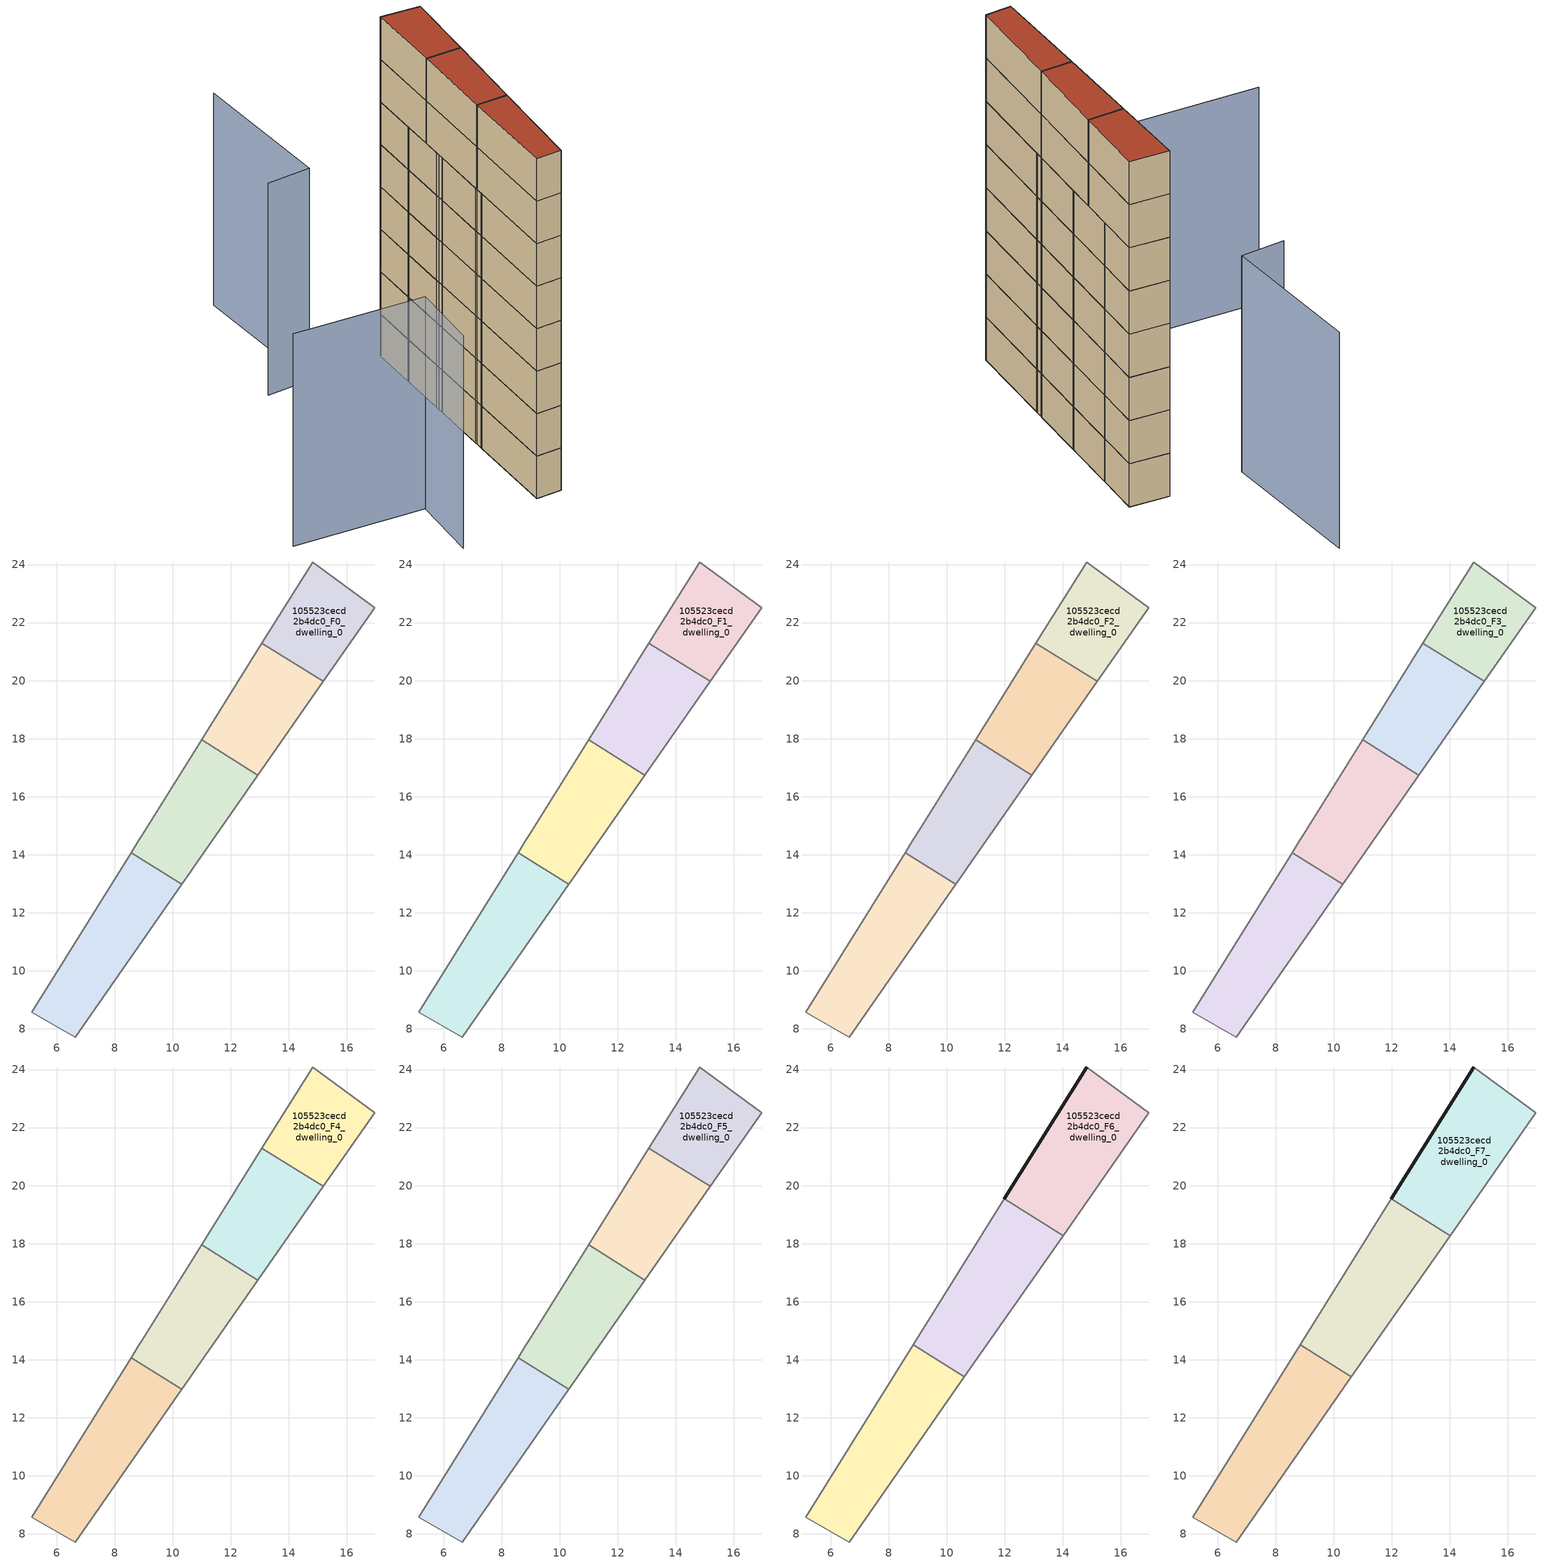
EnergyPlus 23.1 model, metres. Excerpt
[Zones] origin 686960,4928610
105523cecd2b4dc0_F0_dwelling_0
 floor ground (EU_floor_Construction): 15.19,19.97 16.97,22.51 14.82,24.09 13.08,21.29 z0
 wall adiabatic (EU_wall_Construction): 13.08,21.29 14.82,24.09 16.97,22.51 15.19,19.97 z0:3
 wall to 105523cecd2b4dc0_F0_dwelling_1 (EU_wall_Construction): 15.19,19.97 13.08,21.29 z0:3
105523cecd2b4dc0_F0_dwelling_1
 floor ground (EU_floor_Construction): 12.94,16.74 15.19,19.97 13.08,21.29 11.32,18.46 11.19,18.26 11,17.96 z0
 wall adiabatic (EU_wall_Construction): 15.19,19.97 12.94,16.74 / 11,17.96 11.19,18.26 11.32,18.46 13.08,21.29 z0:3
 wall to 105523cecd2b4dc0_F0_dwelling_2 (EU_wall_Construction): 12.94,16.74 11,17.96 z0:3
105523cecd2b4dc0_F0_dwelling_2
 floor ground (EU_floor_Construction): 10.72,13.55 12.94,16.74 11,17.96 8.94,14.66 8.84,14.49 8.57,14.07 10.32,12.98 10.6,13.39 z0
 wall adiabatic (EU_wall_Construction): 12.94,16.74 10.72,13.55 10.6,13.39 10.32,12.98 / 8.57,14.07 8.84,14.49 8.94,14.66 11,17.96 z0:3
 wall to 105523cecd2b4dc0_F0_dwelling_3 (EU_wall_Construction): 10.32,12.98 8.57,14.07 z0:3
105523cecd2b4dc0_F0_dwelling_3
 floor ground (EU_floor_Construction): 6.65,7.71 10.32,12.98 8.57,14.07 5.15,8.57 z0
 wall adiabatic (EU_wall_Construction): 10.32,12.98 6.65,7.71 5.15,8.57 8.57,14.07 z0:3
105523cecd2b4dc0_F1_dwelling_0
 floor to 105523cecd2b4dc0_F0_dwelling_0 (EU_floor_Construction): 15.19,19.97 16.97,22.51 14.82,24.09 13.08,21.29 z3
 wall adiabatic (EU_wall_Construction): 13.08,21.29 14.82,24.09 16.97,22.51 15.19,19.97 z3:6
 wall to 105523cecd2b4dc0_F1_dwelling_1 (EU_wall_Construction): 15.19,19.97 13.08,21.29 z3:6
105523cecd2b4dc0_F1_dwelling_1
 floor to 105523cecd2b4dc0_F0_dwelling_1 (EU_floor_Construction): 12.94,16.74 15.19,19.97 13.08,21.29 11.32,18.46 11.19,18.26 11,17.96 z3
 wall adiabatic (EU_wall_Construction): 15.19,19.97 12.94,16.74 / 11,17.96 11.19,18.26 11.32,18.46 13.08,21.29 z3:6
 wall to 105523cecd2b4dc0_F1_dwelling_2 (EU_wall_Construction): 12.94,16.74 11,17.96 z3:6
105523cecd2b4dc0_F1_dwelling_2
 floor to 105523cecd2b4dc0_F0_dwelling_2 (EU_floor_Construction): 10.72,13.55 12.94,16.74 11,17.96 8.94,14.66 8.84,14.49 8.57,14.07 10.32,12.98 10.6,13.39 z3
 wall adiabatic (EU_wall_Construction): 12.94,16.74 10.72,13.55 10.6,13.39 10.32,12.98 / 8.57,14.07 8.84,14.49 8.94,14.66 11,17.96 z3:6
 wall to 105523cecd2b4dc0_F1_dwelling_3 (EU_wall_Construction): 10.32,12.98 8.57,14.07 z3:6
105523cecd2b4dc0_F1_dwelling_3
 floor to 105523cecd2b4dc0_F0_dwelling_3 (EU_floor_Construction): 6.65,7.71 10.32,12.98 8.57,14.07 5.15,8.57 z3
 wall adiabatic (EU_wall_Construction): 10.32,12.98 6.65,7.71 5.15,8.57 8.57,14.07 z3:6
105523cecd2b4dc0_F2_dwelling_0
 floor to 105523cecd2b4dc0_F1_dwelling_0 (EU_floor_Construction): 15.19,19.97 16.97,22.51 14.82,24.09 13.08,21.29 z6
 wall adiabatic (EU_wall_Construction): 13.08,21.29 14.82,24.09 16.97,22.51 15.19,19.97 z6:9
 wall to 105523cecd2b4dc0_F2_dwelling_1 (EU_wall_Construction): 15.19,19.97 13.08,21.29 z6:9
105523cecd2b4dc0_F2_dwelling_1
 floor to 105523cecd2b4dc0_F1_dwelling_1 (EU_floor_Construction): 12.94,16.74 15.19,19.97 13.08,21.29 11.32,18.46 11.19,18.26 11,17.96 z6
 wall adiabatic (EU_wall_Construction): 15.19,19.97 12.94,16.74 / 11,17.96 11.19,18.26 11.32,18.46 13.08,21.29 z6:9
 wall to 105523cecd2b4dc0_F2_dwelling_2 (EU_wall_Construction): 12.94,16.74 11,17.96 z6:9
105523cecd2b4dc0_F2_dwelling_2
 floor to 105523cecd2b4dc0_F1_dwelling_2 (EU_floor_Construction): 10.72,13.55 12.94,16.74 11,17.96 8.94,14.66 8.84,14.49 8.57,14.07 10.32,12.98 10.6,13.39 z6
 wall adiabatic (EU_wall_Construction): 12.94,16.74 10.72,13.55 10.6,13.39 10.32,12.98 / 8.57,14.07 8.84,14.49 8.94,14.66 11,17.96 z6:9
 wall to 105523cecd2b4dc0_F2_dwelling_3 (EU_wall_Construction): 10.32,12.98 8.57,14.07 z6:9
105523cecd2b4dc0_F2_dwelling_3
 floor to 105523cecd2b4dc0_F1_dwelling_3 (EU_floor_Construction): 6.65,7.71 10.32,12.98 8.57,14.07 5.15,8.57 z6
 wall adiabatic (EU_wall_Construction): 10.32,12.98 6.65,7.71 5.15,8.57 8.57,14.07 z6:9
105523cecd2b4dc0_F3_dwelling_0
 floor to 105523cecd2b4dc0_F2_dwelling_0 (EU_floor_Construction): 15.19,19.97 16.97,22.51 14.82,24.09 13.08,21.29 z9
 wall adiabatic (EU_wall_Construction): 13.08,21.29 14.82,24.09 16.97,22.51 15.19,19.97 z9:12
 wall to 105523cecd2b4dc0_F3_dwelling_1 (EU_wall_Construction): 15.19,19.97 13.08,21.29 z9:12
105523cecd2b4dc0_F3_dwelling_1
 floor to 105523cecd2b4dc0_F2_dwelling_1 (EU_floor_Construction): 12.94,16.74 15.19,19.97 13.08,21.29 11.32,18.46 11.19,18.26 11,17.96 z9
 wall adiabatic (EU_wall_Construction): 15.19,19.97 12.94,16.74 / 11,17.96 11.19,18.26 11.32,18.46 13.08,21.29 z9:12
 wall to 105523cecd2b4dc0_F3_dwelling_2 (EU_wall_Construction): 12.94,16.74 11,17.96 z9:12
105523cecd2b4dc0_F3_dwelling_2
 floor to 105523cecd2b4dc0_F2_dwelling_2 (EU_floor_Construction): 10.72,13.55 12.94,16.74 11,17.96 8.94,14.66 8.84,14.49 8.57,14.07 10.32,12.98 10.6,13.39 z9
 wall adiabatic (EU_wall_Construction): 12.94,16.74 10.72,13.55 10.6,13.39 10.32,12.98 / 8.57,14.07 8.84,14.49 8.94,14.66 11,17.96 z9:12
 wall to 105523cecd2b4dc0_F3_dwelling_3 (EU_wall_Construction): 10.32,12.98 8.57,14.07 z9:12
105523cecd2b4dc0_F3_dwelling_3
 floor to 105523cecd2b4dc0_F2_dwelling_3 (EU_floor_Construction): 6.65,7.71 10.32,12.98 8.57,14.07 5.15,8.57 z9
 wall adiabatic (EU_wall_Construction): 10.32,12.98 6.65,7.71 5.15,8.57 8.57,14.07 z9:12
105523cecd2b4dc0_F4_dwelling_0
 floor to 105523cecd2b4dc0_F3_dwelling_0 (EU_floor_Construction): 15.19,19.97 16.97,22.51 14.82,24.09 13.08,21.29 z12
 wall adiabatic (EU_wall_Construction): 13.08,21.29 14.82,24.09 16.97,22.51 15.19,19.97 z12:15
 wall to 105523cecd2b4dc0_F4_dwelling_1 (EU_wall_Construction): 15.19,19.97 13.08,21.29 z12:15
105523cecd2b4dc0_F4_dwelling_1
 floor to 105523cecd2b4dc0_F3_dwelling_1 (EU_floor_Construction): 12.94,16.74 15.19,19.97 13.08,21.29 11.32,18.46 11.19,18.26 11,17.96 z12
 wall adiabatic (EU_wall_Construction): 15.19,19.97 12.94,16.74 / 11,17.96 11.19,18.26 11.32,18.46 13.08,21.29 z12:15
 wall to 105523cecd2b4dc0_F4_dwelling_2 (EU_wall_Construction): 12.94,16.74 11,17.96 z12:15
105523cecd2b4dc0_F4_dwelling_2
 floor to 105523cecd2b4dc0_F3_dwelling_2 (EU_floor_Construction): 10.72,13.55 12.94,16.74 11,17.96 8.94,14.66 8.84,14.49 8.57,14.07 10.32,12.98 10.6,13.39 z12
 wall adiabatic (EU_wall_Construction): 12.94,16.74 10.72,13.55 10.6,13.39 10.32,12.98 / 8.57,14.07 8.84,14.49 8.94,14.66 11,17.96 z12:15
 wall to 105523cecd2b4dc0_F4_dwelling_3 (EU_wall_Construction): 10.32,12.98 8.57,14.07 z12:15
105523cecd2b4dc0_F4_dwelling_3
 floor to 105523cecd2b4dc0_F3_dwelling_3 (EU_floor_Construction): 6.65,7.71 10.32,12.98 8.57,14.07 5.15,8.57 z12
 wall adiabatic (EU_wall_Construction): 10.32,12.98 6.65,7.71 5.15,8.57 8.57,14.07 z12:15
105523cecd2b4dc0_F5_dwelling_0
 floor to 105523cecd2b4dc0_F4_dwelling_0 (EU_floor_Construction): 15.19,19.97 16.97,22.51 14.82,24.09 13.08,21.29 z15
 wall adiabatic (EU_wall_Construction): 13.08,21.29 14.82,24.09 16.97,22.51 15.19,19.97 z15:18
 wall to 105523cecd2b4dc0_F5_dwelling_1 (EU_wall_Construction): 15.19,19.97 13.08,21.29 z15:18
105523cecd2b4dc0_F5_dwelling_1
 floor to 105523cecd2b4dc0_F4_dwelling_1 (EU_floor_Construction): 12.94,16.74 15.19,19.97 13.08,21.29 11.32,18.46 11.19,18.26 11,17.96 z15
 wall adiabatic (EU_wall_Construction): 15.19,19.97 12.94,16.74 / 11,17.96 11.19,18.26 11.32,18.46 13.08,21.29 z15:18
 wall to 105523cecd2b4dc0_F5_dwelling_2 (EU_wall_Construction): 12.94,16.74 11,17.96 z15:18
105523cecd2b4dc0_F5_dwelling_2
 floor to 105523cecd2b4dc0_F4_dwelling_2 (EU_floor_Construction): 10.72,13.55 12.94,16.74 11,17.96 8.94,14.66 8.84,14.49 8.57,14.07 10.32,12.98 10.6,13.39 z15
 wall adiabatic (EU_wall_Construction): 12.94,16.74 10.72,13.55 10.6,13.39 10.32,12.98 / 8.57,14.07 8.84,14.49 8.94,14.66 11,17.96 z15:18
 wall to 105523cecd2b4dc0_F5_dwelling_3 (EU_wall_Construction): 10.32,12.98 8.57,14.07 z15:18
105523cecd2b4dc0_F5_dwelling_3
 floor to 105523cecd2b4dc0_F4_dwelling_3 (EU_floor_Construction): 6.65,7.71 10.32,12.98 8.57,14.07 5.15,8.57 z15
 wall adiabatic (EU_wall_Construction): 10.32,12.98 6.65,7.71 5.15,8.57 8.57,14.07 z15:18
105523cecd2b4dc0_F6_dwelling_0
 floor to 105523cecd2b4dc0_F5_dwelling_0 (EU_floor_Construction): 15.19,19.97 16.97,22.51 14.82,24.09 13.08,21.29 z18
 floor to 105523cecd2b4dc0_F5_dwelling_1 (EU_floor_Construction): 14.01,18.28 15.19,19.97 13.08,21.29 11.99,19.54 z18
 wall outside (EU_wall_Construction): 11.99,19.54 14.82,24.09 z18:21
 wall to 105523cecd2b4dc0_F6_dwelling_1 (EU_wall_Construction): 14.01,18.28 11.99,19.54 z18:21
 wall adiabatic (EU_wall_Construction): 14.82,24.09 16.97,22.51 14.01,18.28 z18:21
105523cecd2b4dc0_F6_dwelling_1
 floor to 105523cecd2b4dc0_F5_dwelling_1 (EU_floor_Construction): 12.94,16.74 14.01,18.28 11.99,19.54 11.32,18.46 11.19,18.26 11,17.96 z18
 floor to 105523cecd2b4dc0_F5_dwelling_2 (EU_floor_Construction): 10.72,13.55 12.94,16.74 11,17.96 8.94,14.66 8.85,14.51 10.61,13.4 z18
 wall to 105523cecd2b4dc0_F6_dwelling_2 (EU_wall_Construction): 10.61,13.4 8.85,14.51 z18:21
 wall adiabatic (EU_wall_Construction): 8.85,14.51 11.99,19.54 / 14.01,18.28 10.61,13.4 z18:21
105523cecd2b4dc0_F6_dwelling_2
 floor to 105523cecd2b4dc0_F5_dwelling_2 (EU_floor_Construction): 10.32,12.98 10.6,13.39 10.61,13.4 8.85,14.51 8.84,14.5 8.57,14.07 z18
 floor to 105523cecd2b4dc0_F5_dwelling_3 (EU_floor_Construction): 6.65,7.71 10.32,12.98 8.57,14.07 5.15,8.57 z18
 wall adiabatic (EU_wall_Construction): 10.61,13.4 6.65,7.71 5.15,8.57 8.85,14.51 z18:21
105523cecd2b4dc0_F7_dwelling_0
 floor to 105523cecd2b4dc0_F6_dwelling_0 (EU_floor_Construction): 14.01,18.28 16.97,22.51 14.82,24.09 11.99,19.54 z21
 wall outside (EU_wall_Construction): 11.99,19.54 14.82,24.09 z21:24
 wall to 105523cecd2b4dc0_F7_dwelling_1 (EU_wall_Construction): 14.01,18.28 11.99,19.54 z21:24
 wall adiabatic (EU_wall_Construction): 14.82,24.09 16.97,22.51 14.01,18.28 z21:24
 roof outside (EU_roof_Construction): 16.97,22.51 14.01,18.28 11.99,19.54 14.82,24.09 z24
105523cecd2b4dc0_F7_dwelling_1
 floor to 105523cecd2b4dc0_F6_dwelling_1 (EU_floor_Construction): 10.61,13.4 14.01,18.28 11.99,19.54 8.85,14.51 z21
 wall to 105523cecd2b4dc0_F7_dwelling_2 (EU_wall_Construction): 10.61,13.4 8.85,14.51 z21:24
 wall adiabatic (EU_wall_Construction): 8.85,14.51 11.99,19.54 / 14.01,18.28 10.61,13.4 z21:24
 roof outside (EU_roof_Construction): 14.01,18.28 10.61,13.4 8.85,14.51 11.99,19.54 z24
105523cecd2b4dc0_F7_dwelling_2
 floor to 105523cecd2b4dc0_F6_dwelling_2 (EU_floor_Construction): 6.65,7.71 10.61,13.4 8.85,14.51 5.15,8.57 z21
 wall adiabatic (EU_wall_Construction): 10.61,13.4 6.65,7.71 5.15,8.57 8.85,14.51 z21:24
 roof outside (EU_roof_Construction): 10.61,13.4 6.65,7.71 5.15,8.57 8.85,14.51 z24
shading: -6.19,19.03 1.08,13.95 / 1.08,13.95 -1.72,9.95 / 15.26,35.47 10.52,26.61 / 10.52,26.61 7.92,28 z0:15
[Building]
EU S2 Campaign: North Axis=0; Terrain=City; Solar Distribution=FullExterior
[Site:Location]
Bologna: Latitude=44.5; Longitude=11.25; Time Zone=1; Elevation=37
[SizingPeriod:WeatherFileDays]
AnnualSizingPeriod: Begin Month=1; Begin Day of Month=1; End Month=12; End Day of Month=31; Day of Week for Start Day=Monday; Use Weather File Daylight Saving Period=No; Use Weather File Rain and Snow Indicators=No
[MATERIAL]
EU_InternalMass_Material: Roughness=MediumRough; Thickness=0.1; Conductivity=1; Density=1800; Specific Heat=900; Thermal Absorptance=0.9; Solar Absorptance=0.7; Visible Absorptance=0.7
[MATERIAL:NOMASS] Roughness=MediumRough; Thermal Absorptance=0.9; Solar Absorptance=0.7; Visible Absorptance=0.7
Name | Thermal Resistance
EU_wall_NoMass | 0.779417
EU_roof_NoMass | 0.435466
EU_floor_NoMass | 0.588222
[CONSTRUCTION]
EU_wall_Construction: EU_wall_NoMass
EU_roof_Construction: EU_roof_NoMass
EU_floor_Construction: EU_floor_NoMass
EU_InternalMass_Construction: EU_InternalMass_Material
[ZONE] Type=1; Multiplier=1; Ceiling Height=autocalculate; Floor Area=autocalculate; Part of Total Floor Area=Yes
Name | Volume
105523cecd2b4dc0_F0_dwelling_0; 105523cecd2b4dc0_F1_dwelling_0; 105523cecd2b4dc0_F2_dwelling_0; 105523cecd2b4dc0_F3_dwelling_0; 105523cecd2b4dc0_F4_dwelling_0; 105523cecd2b4dc0_F5_dwelling_0 | 24.6921
105523cecd2b4dc0_F6_dwelling_0; 105523cecd2b4dc0_F7_dwelling_0 | 39.7786
105523cecd2b4dc0_F0_dwelling_1; 105523cecd2b4dc0_F1_dwelling_1; 105523cecd2b4dc0_F2_dwelling_1; 105523cecd2b4dc0_F3_dwelling_1; 105523cecd2b4dc0_F4_dwelling_1; 105523cecd2b4dc0_F5_dwelling_1 | 28.1829
105523cecd2b4dc0_F6_dwelling_1; 105523cecd2b4dc0_F7_dwelling_1 | 39.7771
105523cecd2b4dc0_F0_dwelling_2; 105523cecd2b4dc0_F1_dwelling_2; 105523cecd2b4dc0_F2_dwelling_2; 105523cecd2b4dc0_F3_dwelling_2; 105523cecd2b4dc0_F4_dwelling_2; 105523cecd2b4dc0_F5_dwelling_2 | 29.8916
105523cecd2b4dc0_F6_dwelling_2; 105523cecd2b4dc0_F7_dwelling_2 | 39.7734
105523cecd2b4dc0_F0_dwelling_3; 105523cecd2b4dc0_F1_dwelling_3; 105523cecd2b4dc0_F2_dwelling_3; 105523cecd2b4dc0_F3_dwelling_3; 105523cecd2b4dc0_F4_dwelling_3; 105523cecd2b4dc0_F5_dwelling_3 | 36.5442
[INTERNALMASS] Construction=EU_InternalMass_Construction
Name | Zone or ZoneList | Surface Area
105523cecd2b4dc0_F0_dwelling_0_EU_InternalMass | 105523cecd2b4dc0_F0_dwelling_0 | 8.23196
105523cecd2b4dc0_F0_dwelling_1_EU_InternalMass | 105523cecd2b4dc0_F0_dwelling_1 | 9.39586
105523cecd2b4dc0_F0_dwelling_2_EU_InternalMass | 105523cecd2b4dc0_F0_dwelling_2 | 9.96339
105523cecd2b4dc0_F0_dwelling_3_EU_InternalMass | 105523cecd2b4dc0_F0_dwelling_3 | 12.1817
105523cecd2b4dc0_F1_dwelling_0_EU_InternalMass | 105523cecd2b4dc0_F1_dwelling_0 | 8.23196
105523cecd2b4dc0_F1_dwelling_1_EU_InternalMass | 105523cecd2b4dc0_F1_dwelling_1 | 9.39586
105523cecd2b4dc0_F1_dwelling_2_EU_InternalMass | 105523cecd2b4dc0_F1_dwelling_2 | 9.96339
105523cecd2b4dc0_F1_dwelling_3_EU_InternalMass | 105523cecd2b4dc0_F1_dwelling_3 | 12.1817
105523cecd2b4dc0_F2_dwelling_0_EU_InternalMass | 105523cecd2b4dc0_F2_dwelling_0 | 8.23196
105523cecd2b4dc0_F2_dwelling_1_EU_InternalMass | 105523cecd2b4dc0_F2_dwelling_1 | 9.39586
105523cecd2b4dc0_F2_dwelling_2_EU_InternalMass | 105523cecd2b4dc0_F2_dwelling_2 | 9.96339
105523cecd2b4dc0_F2_dwelling_3_EU_InternalMass | 105523cecd2b4dc0_F2_dwelling_3 | 12.1817
105523cecd2b4dc0_F3_dwelling_0_EU_InternalMass | 105523cecd2b4dc0_F3_dwelling_0 | 8.23196
105523cecd2b4dc0_F3_dwelling_1_EU_InternalMass | 105523cecd2b4dc0_F3_dwelling_1 | 9.39586
105523cecd2b4dc0_F3_dwelling_2_EU_InternalMass | 105523cecd2b4dc0_F3_dwelling_2 | 9.96339
105523cecd2b4dc0_F3_dwelling_3_EU_InternalMass | 105523cecd2b4dc0_F3_dwelling_3 | 12.1817
105523cecd2b4dc0_F4_dwelling_0_EU_InternalMass | 105523cecd2b4dc0_F4_dwelling_0 | 8.23196
105523cecd2b4dc0_F4_dwelling_1_EU_InternalMass | 105523cecd2b4dc0_F4_dwelling_1 | 9.39586
105523cecd2b4dc0_F4_dwelling_2_EU_InternalMass | 105523cecd2b4dc0_F4_dwelling_2 | 9.96339
105523cecd2b4dc0_F4_dwelling_3_EU_InternalMass | 105523cecd2b4dc0_F4_dwelling_3 | 12.1817
105523cecd2b4dc0_F5_dwelling_0_EU_InternalMass | 105523cecd2b4dc0_F5_dwelling_0 | 8.23196
105523cecd2b4dc0_F5_dwelling_1_EU_InternalMass | 105523cecd2b4dc0_F5_dwelling_1 | 9.39586
105523cecd2b4dc0_F5_dwelling_2_EU_InternalMass | 105523cecd2b4dc0_F5_dwelling_2 | 9.96339
105523cecd2b4dc0_F5_dwelling_3_EU_InternalMass | 105523cecd2b4dc0_F5_dwelling_3 | 12.1817
105523cecd2b4dc0_F6_dwelling_0_EU_InternalMass | 105523cecd2b4dc0_F6_dwelling_0 | 13.2594
105523cecd2b4dc0_F6_dwelling_1_EU_InternalMass | 105523cecd2b4dc0_F6_dwelling_1 | 13.2593
105523cecd2b4dc0_F6_dwelling_2_EU_InternalMass | 105523cecd2b4dc0_F6_dwelling_2 | 13.2579
105523cecd2b4dc0_F7_dwelling_0_EU_InternalMass | 105523cecd2b4dc0_F7_dwelling_0 | 13.2594
105523cecd2b4dc0_F7_dwelling_1_EU_InternalMass | 105523cecd2b4dc0_F7_dwelling_1 | 13.2593
105523cecd2b4dc0_F7_dwelling_2_EU_InternalMass | 105523cecd2b4dc0_F7_dwelling_2 | 13.2579
[OTHEREQUIPMENT] Fuel Type=Electricity; Design Level Calculation Method=Watts/Area; Power per Zone Floor Area=1; Fraction Latent=0; Fraction Radiant=0; Fraction Lost=0; Carbon Dioxide Generation Rate=0; EndUse Subcategory=EU_Step8_InternalGains
Name | Zone or ZoneList or Space or SpaceList | Schedule
EU_Step8_InternalGain_105523cecd2b4dc0_F0_dwelling_0_f000 | 105523cecd2b4dc0_F0_dwelling_0 | EU_Step8_GainSchedule_105523cecd2b4dc0_F0_dwelling_0_f000
EU_Step8_InternalGain_105523cecd2b4dc0_F0_dwelling_1_f000 | 105523cecd2b4dc0_F0_dwelling_1 | EU_Step8_GainSchedule_105523cecd2b4dc0_F0_dwelling_1_f000
EU_Step8_InternalGain_105523cecd2b4dc0_F0_dwelling_2_f000 | 105523cecd2b4dc0_F0_dwelling_2 | EU_Step8_GainSchedule_105523cecd2b4dc0_F0_dwelling_2_f000
EU_Step8_InternalGain_105523cecd2b4dc0_F0_dwelling_3_f000 | 105523cecd2b4dc0_F0_dwelling_3 | EU_Step8_GainSchedule_105523cecd2b4dc0_F0_dwelling_3_f000
EU_Step8_InternalGain_105523cecd2b4dc0_F1_dwelling_0_f000 | 105523cecd2b4dc0_F1_dwelling_0 | EU_Step8_GainSchedule_105523cecd2b4dc0_F1_dwelling_0_f000
EU_Step8_InternalGain_105523cecd2b4dc0_F1_dwelling_1_f000 | 105523cecd2b4dc0_F1_dwelling_1 | EU_Step8_GainSchedule_105523cecd2b4dc0_F1_dwelling_1_f000
EU_Step8_InternalGain_105523cecd2b4dc0_F1_dwelling_2_f000 | 105523cecd2b4dc0_F1_dwelling_2 | EU_Step8_GainSchedule_105523cecd2b4dc0_F1_dwelling_2_f000
EU_Step8_InternalGain_105523cecd2b4dc0_F1_dwelling_3_f000 | 105523cecd2b4dc0_F1_dwelling_3 | EU_Step8_GainSchedule_105523cecd2b4dc0_F1_dwelling_3_f000
EU_Step8_InternalGain_105523cecd2b4dc0_F2_dwelling_0_f000 | 105523cecd2b4dc0_F2_dwelling_0 | EU_Step8_GainSchedule_105523cecd2b4dc0_F2_dwelling_0_f000
EU_Step8_InternalGain_105523cecd2b4dc0_F2_dwelling_1_f000 | 105523cecd2b4dc0_F2_dwelling_1 | EU_Step8_GainSchedule_105523cecd2b4dc0_F2_dwelling_1_f000
EU_Step8_InternalGain_105523cecd2b4dc0_F2_dwelling_2_f000 | 105523cecd2b4dc0_F2_dwelling_2 | EU_Step8_GainSchedule_105523cecd2b4dc0_F2_dwelling_2_f000
EU_Step8_InternalGain_105523cecd2b4dc0_F2_dwelling_3_f000 | 105523cecd2b4dc0_F2_dwelling_3 | EU_Step8_GainSchedule_105523cecd2b4dc0_F2_dwelling_3_f000
EU_Step8_InternalGain_105523cecd2b4dc0_F3_dwelling_0_f000 | 105523cecd2b4dc0_F3_dwelling_0 | EU_Step8_GainSchedule_105523cecd2b4dc0_F3_dwelling_0_f000
EU_Step8_InternalGain_105523cecd2b4dc0_F3_dwelling_1_f000 | 105523cecd2b4dc0_F3_dwelling_1 | EU_Step8_GainSchedule_105523cecd2b4dc0_F3_dwelling_1_f000
EU_Step8_InternalGain_105523cecd2b4dc0_F3_dwelling_2_f000 | 105523cecd2b4dc0_F3_dwelling_2 | EU_Step8_GainSchedule_105523cecd2b4dc0_F3_dwelling_2_f000
EU_Step8_InternalGain_105523cecd2b4dc0_F3_dwelling_3_f000 | 105523cecd2b4dc0_F3_dwelling_3 | EU_Step8_GainSchedule_105523cecd2b4dc0_F3_dwelling_3_f000
EU_Step8_InternalGain_105523cecd2b4dc0_F4_dwelling_0_f000 | 105523cecd2b4dc0_F4_dwelling_0 | EU_Step8_GainSchedule_105523cecd2b4dc0_F4_dwelling_0_f000
EU_Step8_InternalGain_105523cecd2b4dc0_F4_dwelling_1_f000 | 105523cecd2b4dc0_F4_dwelling_1 | EU_Step8_GainSchedule_105523cecd2b4dc0_F4_dwelling_1_f000
EU_Step8_InternalGain_105523cecd2b4dc0_F4_dwelling_2_f000 | 105523cecd2b4dc0_F4_dwelling_2 | EU_Step8_GainSchedule_105523cecd2b4dc0_F4_dwelling_2_f000
EU_Step8_InternalGain_105523cecd2b4dc0_F4_dwelling_3_f000 | 105523cecd2b4dc0_F4_dwelling_3 | EU_Step8_GainSchedule_105523cecd2b4dc0_F4_dwelling_3_f000
EU_Step8_InternalGain_105523cecd2b4dc0_F5_dwelling_0_f000 | 105523cecd2b4dc0_F5_dwelling_0 | EU_Step8_GainSchedule_105523cecd2b4dc0_F5_dwelling_0_f000
EU_Step8_InternalGain_105523cecd2b4dc0_F5_dwelling_1_f000 | 105523cecd2b4dc0_F5_dwelling_1 | EU_Step8_GainSchedule_105523cecd2b4dc0_F5_dwelling_1_f000
EU_Step8_InternalGain_105523cecd2b4dc0_F5_dwelling_2_f000 | 105523cecd2b4dc0_F5_dwelling_2 | EU_Step8_GainSchedule_105523cecd2b4dc0_F5_dwelling_2_f000
EU_Step8_InternalGain_105523cecd2b4dc0_F5_dwelling_3_f000 | 105523cecd2b4dc0_F5_dwelling_3 | EU_Step8_GainSchedule_105523cecd2b4dc0_F5_dwelling_3_f000
EU_Step8_InternalGain_105523cecd2b4dc0_F6_dwelling_0_f000 | 105523cecd2b4dc0_F6_dwelling_0 | EU_Step8_GainSchedule_105523cecd2b4dc0_F6_dwelling_0_f000
EU_Step8_InternalGain_105523cecd2b4dc0_F6_dwelling_1_f000 | 105523cecd2b4dc0_F6_dwelling_1 | EU_Step8_GainSchedule_105523cecd2b4dc0_F6_dwelling_1_f000
EU_Step8_InternalGain_105523cecd2b4dc0_F6_dwelling_2_f000 | 105523cecd2b4dc0_F6_dwelling_2 | EU_Step8_GainSchedule_105523cecd2b4dc0_F6_dwelling_2_f000
EU_Step8_InternalGain_105523cecd2b4dc0_F7_dwelling_0_f000 | 105523cecd2b4dc0_F7_dwelling_0 | EU_Step8_GainSchedule_105523cecd2b4dc0_F7_dwelling_0_f000
EU_Step8_InternalGain_105523cecd2b4dc0_F7_dwelling_1_f000 | 105523cecd2b4dc0_F7_dwelling_1 | EU_Step8_GainSchedule_105523cecd2b4dc0_F7_dwelling_1_f000
EU_Step8_InternalGain_105523cecd2b4dc0_F7_dwelling_2_f000 | 105523cecd2b4dc0_F7_dwelling_2 | EU_Step8_GainSchedule_105523cecd2b4dc0_F7_dwelling_2_f000
[ZONEVENTILATION:DESIGNFLOWRATE] Schedule=EU_AlwaysOn; Design Flow Rate Calculation Method=AirChanges/Hour; Air Changes per Hour=0.712058; Ventilation Type=Natural; Fan Pressure Rise=0; Fan Total Efficiency=1; Constant Term Coefficient=1; Temperature Term Coefficient=0; Velocity Term Coefficient=0; Velocity Squared Term Coefficient=0; Minimum Indoor Temperature=-100; Maximum Indoor Temperature=100; Delta Temperature=-100; Minimum Outdoor Temperature=-100; Maximum Outdoor Temperature=100; Maximum Wind Speed=40
Name | Zone or ZoneList or Space or SpaceList
EU_ConstantAir_105523cecd2b4dc0_F0_dwelling_0 | 105523cecd2b4dc0_F0_dwelling_0
EU_ConstantAir_105523cecd2b4dc0_F0_dwelling_1 | 105523cecd2b4dc0_F0_dwelling_1
EU_ConstantAir_105523cecd2b4dc0_F0_dwelling_2 | 105523cecd2b4dc0_F0_dwelling_2
EU_ConstantAir_105523cecd2b4dc0_F0_dwelling_3 | 105523cecd2b4dc0_F0_dwelling_3
EU_ConstantAir_105523cecd2b4dc0_F1_dwelling_0 | 105523cecd2b4dc0_F1_dwelling_0
EU_ConstantAir_105523cecd2b4dc0_F1_dwelling_1 | 105523cecd2b4dc0_F1_dwelling_1
EU_ConstantAir_105523cecd2b4dc0_F1_dwelling_2 | 105523cecd2b4dc0_F1_dwelling_2
EU_ConstantAir_105523cecd2b4dc0_F1_dwelling_3 | 105523cecd2b4dc0_F1_dwelling_3
EU_ConstantAir_105523cecd2b4dc0_F2_dwelling_0 | 105523cecd2b4dc0_F2_dwelling_0
EU_ConstantAir_105523cecd2b4dc0_F2_dwelling_1 | 105523cecd2b4dc0_F2_dwelling_1
EU_ConstantAir_105523cecd2b4dc0_F2_dwelling_2 | 105523cecd2b4dc0_F2_dwelling_2
EU_ConstantAir_105523cecd2b4dc0_F2_dwelling_3 | 105523cecd2b4dc0_F2_dwelling_3
EU_ConstantAir_105523cecd2b4dc0_F3_dwelling_0 | 105523cecd2b4dc0_F3_dwelling_0
EU_ConstantAir_105523cecd2b4dc0_F3_dwelling_1 | 105523cecd2b4dc0_F3_dwelling_1
EU_ConstantAir_105523cecd2b4dc0_F3_dwelling_2 | 105523cecd2b4dc0_F3_dwelling_2
EU_ConstantAir_105523cecd2b4dc0_F3_dwelling_3 | 105523cecd2b4dc0_F3_dwelling_3
EU_ConstantAir_105523cecd2b4dc0_F4_dwelling_0 | 105523cecd2b4dc0_F4_dwelling_0
EU_ConstantAir_105523cecd2b4dc0_F4_dwelling_1 | 105523cecd2b4dc0_F4_dwelling_1
EU_ConstantAir_105523cecd2b4dc0_F4_dwelling_2 | 105523cecd2b4dc0_F4_dwelling_2
EU_ConstantAir_105523cecd2b4dc0_F4_dwelling_3 | 105523cecd2b4dc0_F4_dwelling_3
EU_ConstantAir_105523cecd2b4dc0_F5_dwelling_0 | 105523cecd2b4dc0_F5_dwelling_0
EU_ConstantAir_105523cecd2b4dc0_F5_dwelling_1 | 105523cecd2b4dc0_F5_dwelling_1
EU_ConstantAir_105523cecd2b4dc0_F5_dwelling_2 | 105523cecd2b4dc0_F5_dwelling_2
EU_ConstantAir_105523cecd2b4dc0_F5_dwelling_3 | 105523cecd2b4dc0_F5_dwelling_3
EU_ConstantAir_105523cecd2b4dc0_F6_dwelling_0 | 105523cecd2b4dc0_F6_dwelling_0
EU_ConstantAir_105523cecd2b4dc0_F6_dwelling_1 | 105523cecd2b4dc0_F6_dwelling_1
EU_ConstantAir_105523cecd2b4dc0_F6_dwelling_2 | 105523cecd2b4dc0_F6_dwelling_2
EU_ConstantAir_105523cecd2b4dc0_F7_dwelling_0 | 105523cecd2b4dc0_F7_dwelling_0
EU_ConstantAir_105523cecd2b4dc0_F7_dwelling_1 | 105523cecd2b4dc0_F7_dwelling_1
EU_ConstantAir_105523cecd2b4dc0_F7_dwelling_2 | 105523cecd2b4dc0_F7_dwelling_2
[HVACTEMPLATE:THERMOSTAT] Constant Heating Setpoint=20; Constant Cooling Setpoint=50
EU_HeatOnly_105523cecd2b4dc0_F0_dwelling_0; EU_HeatOnly_105523cecd2b4dc0_F0_dwelling_1; EU_HeatOnly_105523cecd2b4dc0_F0_dwelling_2; EU_HeatOnly_105523cecd2b4dc0_F0_dwelling_3; EU_HeatOnly_105523cecd2b4dc0_F1_dwelling_0; EU_HeatOnly_105523cecd2b4dc0_F1_dwelling_1; EU_HeatOnly_105523cecd2b4dc0_F1_dwelling_2; EU_HeatOnly_105523cecd2b4dc0_F1_dwelling_3; EU_HeatOnly_105523cecd2b4dc0_F2_dwelling_0; EU_HeatOnly_105523cecd2b4dc0_F2_dwelling_1; EU_HeatOnly_105523cecd2b4dc0_F2_dwelling_2; EU_HeatOnly_105523cecd2b4dc0_F2_dwelling_3; EU_HeatOnly_105523cecd2b4dc0_F3_dwelling_0; EU_HeatOnly_105523cecd2b4dc0_F3_dwelling_1; EU_HeatOnly_105523cecd2b4dc0_F3_dwelling_2; EU_HeatOnly_105523cecd2b4dc0_F3_dwelling_3; EU_HeatOnly_105523cecd2b4dc0_F4_dwelling_0; EU_HeatOnly_105523cecd2b4dc0_F4_dwelling_1; EU_HeatOnly_105523cecd2b4dc0_F4_dwelling_2; EU_HeatOnly_105523cecd2b4dc0_F4_dwelling_3; EU_HeatOnly_105523cecd2b4dc0_F5_dwelling_0; EU_HeatOnly_105523cecd2b4dc0_F5_dwelling_1; EU_HeatOnly_105523cecd2b4dc0_F5_dwelling_2; EU_HeatOnly_105523cecd2b4dc0_F5_dwelling_3; EU_HeatOnly_105523cecd2b4dc0_F6_dwelling_0; EU_HeatOnly_105523cecd2b4dc0_F6_dwelling_1; EU_HeatOnly_105523cecd2b4dc0_F6_dwelling_2; EU_HeatOnly_105523cecd2b4dc0_F7_dwelling_0; EU_HeatOnly_105523cecd2b4dc0_F7_dwelling_1; EU_HeatOnly_105523cecd2b4dc0_F7_dwelling_2
[HVACTEMPLATE:ZONE:IDEALLOADSAIRSYSTEM] System Availability Schedule=EU_AlwaysOn; Maximum Heating Supply Air Temperature=50; Minimum Cooling Supply Air Temperature=13; Maximum Heating Supply Air Humidity Ratio=0.0156; Minimum Cooling Supply Air Humidity Ratio=0.0077; Heating Limit=NoLimit; Cooling Limit=NoLimit; Heating Availability Schedule=EU_AlwaysOn; Cooling Availability Schedule=EU_CoolingOff; Dehumidification Control Type=ConstantSensibleHeatRatio; Cooling Sensible Heat Ratio=0.7; Dehumidification Setpoint=60; Humidification Control Type=None; Humidification Setpoint=30; Outdoor Air Method=None; Outdoor Air Flow Rate per Person=0.00944; Outdoor Air Flow Rate per Zone Floor Area=0; Outdoor Air Flow Rate per Zone=0; Demand Controlled Ventilation Type=None; Outdoor Air Economizer Type=NoEconomizer; Heat Recovery Type=None; Sensible Heat Recovery Effectiveness=0.7; Latent Heat Recovery Effectiveness=0.65
Name | Template Thermostat
105523cecd2b4dc0_F0_dwelling_0 | EU_HeatOnly_105523cecd2b4dc0_F0_dwelling_0
105523cecd2b4dc0_F0_dwelling_1 | EU_HeatOnly_105523cecd2b4dc0_F0_dwelling_1
105523cecd2b4dc0_F0_dwelling_2 | EU_HeatOnly_105523cecd2b4dc0_F0_dwelling_2
105523cecd2b4dc0_F0_dwelling_3 | EU_HeatOnly_105523cecd2b4dc0_F0_dwelling_3
105523cecd2b4dc0_F1_dwelling_0 | EU_HeatOnly_105523cecd2b4dc0_F1_dwelling_0
105523cecd2b4dc0_F1_dwelling_1 | EU_HeatOnly_105523cecd2b4dc0_F1_dwelling_1
105523cecd2b4dc0_F1_dwelling_2 | EU_HeatOnly_105523cecd2b4dc0_F1_dwelling_2
105523cecd2b4dc0_F1_dwelling_3 | EU_HeatOnly_105523cecd2b4dc0_F1_dwelling_3
105523cecd2b4dc0_F2_dwelling_0 | EU_HeatOnly_105523cecd2b4dc0_F2_dwelling_0
105523cecd2b4dc0_F2_dwelling_1 | EU_HeatOnly_105523cecd2b4dc0_F2_dwelling_1
105523cecd2b4dc0_F2_dwelling_2 | EU_HeatOnly_105523cecd2b4dc0_F2_dwelling_2
105523cecd2b4dc0_F2_dwelling_3 | EU_HeatOnly_105523cecd2b4dc0_F2_dwelling_3
105523cecd2b4dc0_F3_dwelling_0 | EU_HeatOnly_105523cecd2b4dc0_F3_dwelling_0
105523cecd2b4dc0_F3_dwelling_1 | EU_HeatOnly_105523cecd2b4dc0_F3_dwelling_1
105523cecd2b4dc0_F3_dwelling_2 | EU_HeatOnly_105523cecd2b4dc0_F3_dwelling_2
105523cecd2b4dc0_F3_dwelling_3 | EU_HeatOnly_105523cecd2b4dc0_F3_dwelling_3
105523cecd2b4dc0_F4_dwelling_0 | EU_HeatOnly_105523cecd2b4dc0_F4_dwelling_0
105523cecd2b4dc0_F4_dwelling_1 | EU_HeatOnly_105523cecd2b4dc0_F4_dwelling_1
105523cecd2b4dc0_F4_dwelling_2 | EU_HeatOnly_105523cecd2b4dc0_F4_dwelling_2
105523cecd2b4dc0_F4_dwelling_3 | EU_HeatOnly_105523cecd2b4dc0_F4_dwelling_3
105523cecd2b4dc0_F5_dwelling_0 | EU_HeatOnly_105523cecd2b4dc0_F5_dwelling_0
105523cecd2b4dc0_F5_dwelling_1 | EU_HeatOnly_105523cecd2b4dc0_F5_dwelling_1
105523cecd2b4dc0_F5_dwelling_2 | EU_HeatOnly_105523cecd2b4dc0_F5_dwelling_2
105523cecd2b4dc0_F5_dwelling_3 | EU_HeatOnly_105523cecd2b4dc0_F5_dwelling_3
105523cecd2b4dc0_F6_dwelling_0 | EU_HeatOnly_105523cecd2b4dc0_F6_dwelling_0
105523cecd2b4dc0_F6_dwelling_1 | EU_HeatOnly_105523cecd2b4dc0_F6_dwelling_1
105523cecd2b4dc0_F6_dwelling_2 | EU_HeatOnly_105523cecd2b4dc0_F6_dwelling_2
105523cecd2b4dc0_F7_dwelling_0 | EU_HeatOnly_105523cecd2b4dc0_F7_dwelling_0
105523cecd2b4dc0_F7_dwelling_1 | EU_HeatOnly_105523cecd2b4dc0_F7_dwelling_1
105523cecd2b4dc0_F7_dwelling_2 | EU_HeatOnly_105523cecd2b4dc0_F7_dwelling_2
[SIZING:ZONE] Zone Cooling Design Supply Air Temperature Input Method=SupplyAirTemperature; Zone Cooling Design Supply Air Temperature=13; Zone Heating Design Supply Air Temperature Input Method=SupplyAirTemperature; Zone Heating Design Supply Air Temperature=50; Zone Cooling Design Supply Air Humidity Ratio=0.008; Zone Heating Design Supply Air Humidity Ratio=0.008; Cooling Design Air Flow Method=DesignDay; Cooling Design Air Flow Rate=0; Cooling Minimum Air Flow per Zone Floor Area=0.000762; Cooling Minimum Air Flow=0; Cooling Minimum Air Flow Fraction=0.2; Heating Design Air Flow Method=DesignDay; Heating Design Air Flow Rate=0; Heating Maximum Air Flow per Zone Floor Area=0.002032; Heating Maximum Air Flow=0.141576; Heating Maximum Air Flow Fraction=0.3; Account for Dedicated Outdoor Air System=No; Dedicated Outdoor Air System Control Strategy=NeutralSupplyAir; Dedicated Outdoor Air Low Setpoint Temperature for Design=autosize; Dedicated Outdoor Air High Setpoint Temperature for Design=autosize; Zone Load Sizing Method=Sensible Load Only No Latent Load; Zone Latent Cooling Design Supply Air Humidity Ratio Input Method=HumidityRatioDifference; Zone Cooling Design Supply Air Humidity Ratio Difference=0.005; Zone Latent Heating Design Supply Air Humidity Ratio Input Method=HumidityRatioDifference; Zone Humidification Design Supply Air Humidity Ratio Difference=0.005
105523cecd2b4dc0_F0_dwelling_0; 105523cecd2b4dc0_F0_dwelling_1; 105523cecd2b4dc0_F0_dwelling_2; 105523cecd2b4dc0_F0_dwelling_3; 105523cecd2b4dc0_F1_dwelling_0; 105523cecd2b4dc0_F1_dwelling_1; 105523cecd2b4dc0_F1_dwelling_2; 105523cecd2b4dc0_F1_dwelling_3; 105523cecd2b4dc0_F2_dwelling_0; 105523cecd2b4dc0_F2_dwelling_1; 105523cecd2b4dc0_F2_dwelling_2; 105523cecd2b4dc0_F2_dwelling_3; 105523cecd2b4dc0_F3_dwelling_0; 105523cecd2b4dc0_F3_dwelling_1; 105523cecd2b4dc0_F3_dwelling_2; 105523cecd2b4dc0_F3_dwelling_3; 105523cecd2b4dc0_F4_dwelling_0; 105523cecd2b4dc0_F4_dwelling_1; 105523cecd2b4dc0_F4_dwelling_2; 105523cecd2b4dc0_F4_dwelling_3; 105523cecd2b4dc0_F5_dwelling_0; 105523cecd2b4dc0_F5_dwelling_1; 105523cecd2b4dc0_F5_dwelling_2; 105523cecd2b4dc0_F5_dwelling_3; 105523cecd2b4dc0_F6_dwelling_0; 105523cecd2b4dc0_F6_dwelling_1; 105523cecd2b4dc0_F6_dwelling_2; 105523cecd2b4dc0_F7_dwelling_0; 105523cecd2b4dc0_F7_dwelling_1; 105523cecd2b4dc0_F7_dwelling_2
[SCHEDULE:CONSTANT]
Name | Hourly Value
EU_AlwaysOn | 1
EU_CoolingOff | 0
[SCHEDULE:FILE] Column Number=1; Rows to Skip at Top=0; Number of Hours of Data=8760; Column Separator=Comma; Interpolate to Timestep=No; Minutes per Item=60; Adjust Schedule for Daylight Savings=Yes
Name | File
EU_Step8_GainSchedule_105523cecd2b4dc0_F0_dwelling_0_f000 | ../../schedules/105523cecd2b4dc0/105523cecd2b4dc0_F0_dwelling_0_f000_gain.csv
EU_Step8_GainSchedule_105523cecd2b4dc0_F0_dwelling_1_f000 | ../../schedules/105523cecd2b4dc0/105523cecd2b4dc0_F0_dwelling_1_f000_gain.csv
EU_Step8_GainSchedule_105523cecd2b4dc0_F0_dwelling_2_f000 | ../../schedules/105523cecd2b4dc0/105523cecd2b4dc0_F0_dwelling_2_f000_gain.csv
EU_Step8_GainSchedule_105523cecd2b4dc0_F0_dwelling_3_f000 | ../../schedules/105523cecd2b4dc0/105523cecd2b4dc0_F0_dwelling_3_f000_gain.csv
EU_Step8_GainSchedule_105523cecd2b4dc0_F1_dwelling_0_f000 | ../../schedules/105523cecd2b4dc0/105523cecd2b4dc0_F1_dwelling_0_f000_gain.csv
EU_Step8_GainSchedule_105523cecd2b4dc0_F1_dwelling_1_f000 | ../../schedules/105523cecd2b4dc0/105523cecd2b4dc0_F1_dwelling_1_f000_gain.csv
EU_Step8_GainSchedule_105523cecd2b4dc0_F1_dwelling_2_f000 | ../../schedules/105523cecd2b4dc0/105523cecd2b4dc0_F1_dwelling_2_f000_gain.csv
EU_Step8_GainSchedule_105523cecd2b4dc0_F1_dwelling_3_f000 | ../../schedules/105523cecd2b4dc0/105523cecd2b4dc0_F1_dwelling_3_f000_gain.csv
EU_Step8_GainSchedule_105523cecd2b4dc0_F2_dwelling_0_f000 | ../../schedules/105523cecd2b4dc0/105523cecd2b4dc0_F2_dwelling_0_f000_gain.csv
EU_Step8_GainSchedule_105523cecd2b4dc0_F2_dwelling_1_f000 | ../../schedules/105523cecd2b4dc0/105523cecd2b4dc0_F2_dwelling_1_f000_gain.csv
EU_Step8_GainSchedule_105523cecd2b4dc0_F2_dwelling_2_f000 | ../../schedules/105523cecd2b4dc0/105523cecd2b4dc0_F2_dwelling_2_f000_gain.csv
EU_Step8_GainSchedule_105523cecd2b4dc0_F2_dwelling_3_f000 | ../../schedules/105523cecd2b4dc0/105523cecd2b4dc0_F2_dwelling_3_f000_gain.csv
EU_Step8_GainSchedule_105523cecd2b4dc0_F3_dwelling_0_f000 | ../../schedules/105523cecd2b4dc0/105523cecd2b4dc0_F3_dwelling_0_f000_gain.csv
EU_Step8_GainSchedule_105523cecd2b4dc0_F3_dwelling_1_f000 | ../../schedules/105523cecd2b4dc0/105523cecd2b4dc0_F3_dwelling_1_f000_gain.csv
EU_Step8_GainSchedule_105523cecd2b4dc0_F3_dwelling_2_f000 | ../../schedules/105523cecd2b4dc0/105523cecd2b4dc0_F3_dwelling_2_f000_gain.csv
EU_Step8_GainSchedule_105523cecd2b4dc0_F3_dwelling_3_f000 | ../../schedules/105523cecd2b4dc0/105523cecd2b4dc0_F3_dwelling_3_f000_gain.csv
EU_Step8_GainSchedule_105523cecd2b4dc0_F4_dwelling_0_f000 | ../../schedules/105523cecd2b4dc0/105523cecd2b4dc0_F4_dwelling_0_f000_gain.csv
EU_Step8_GainSchedule_105523cecd2b4dc0_F4_dwelling_1_f000 | ../../schedules/105523cecd2b4dc0/105523cecd2b4dc0_F4_dwelling_1_f000_gain.csv
EU_Step8_GainSchedule_105523cecd2b4dc0_F4_dwelling_2_f000 | ../../schedules/105523cecd2b4dc0/105523cecd2b4dc0_F4_dwelling_2_f000_gain.csv
EU_Step8_GainSchedule_105523cecd2b4dc0_F4_dwelling_3_f000 | ../../schedules/105523cecd2b4dc0/105523cecd2b4dc0_F4_dwelling_3_f000_gain.csv
EU_Step8_GainSchedule_105523cecd2b4dc0_F5_dwelling_0_f000 | ../../schedules/105523cecd2b4dc0/105523cecd2b4dc0_F5_dwelling_0_f000_gain.csv
EU_Step8_GainSchedule_105523cecd2b4dc0_F5_dwelling_1_f000 | ../../schedules/105523cecd2b4dc0/105523cecd2b4dc0_F5_dwelling_1_f000_gain.csv
EU_Step8_GainSchedule_105523cecd2b4dc0_F5_dwelling_2_f000 | ../../schedules/105523cecd2b4dc0/105523cecd2b4dc0_F5_dwelling_2_f000_gain.csv
EU_Step8_GainSchedule_105523cecd2b4dc0_F5_dwelling_3_f000 | ../../schedules/105523cecd2b4dc0/105523cecd2b4dc0_F5_dwelling_3_f000_gain.csv
EU_Step8_GainSchedule_105523cecd2b4dc0_F6_dwelling_0_f000 | ../../schedules/105523cecd2b4dc0/105523cecd2b4dc0_F6_dwelling_0_f000_gain.csv
EU_Step8_GainSchedule_105523cecd2b4dc0_F6_dwelling_1_f000 | ../../schedules/105523cecd2b4dc0/105523cecd2b4dc0_F6_dwelling_1_f000_gain.csv
EU_Step8_GainSchedule_105523cecd2b4dc0_F6_dwelling_2_f000 | ../../schedules/105523cecd2b4dc0/105523cecd2b4dc0_F6_dwelling_2_f000_gain.csv
EU_Step8_GainSchedule_105523cecd2b4dc0_F7_dwelling_0_f000 | ../../schedules/105523cecd2b4dc0/105523cecd2b4dc0_F7_dwelling_0_f000_gain.csv
EU_Step8_GainSchedule_105523cecd2b4dc0_F7_dwelling_1_f000 | ../../schedules/105523cecd2b4dc0/105523cecd2b4dc0_F7_dwelling_1_f000_gain.csv
EU_Step8_GainSchedule_105523cecd2b4dc0_F7_dwelling_2_f000 | ../../schedules/105523cecd2b4dc0/105523cecd2b4dc0_F7_dwelling_2_f000_gain.csv
